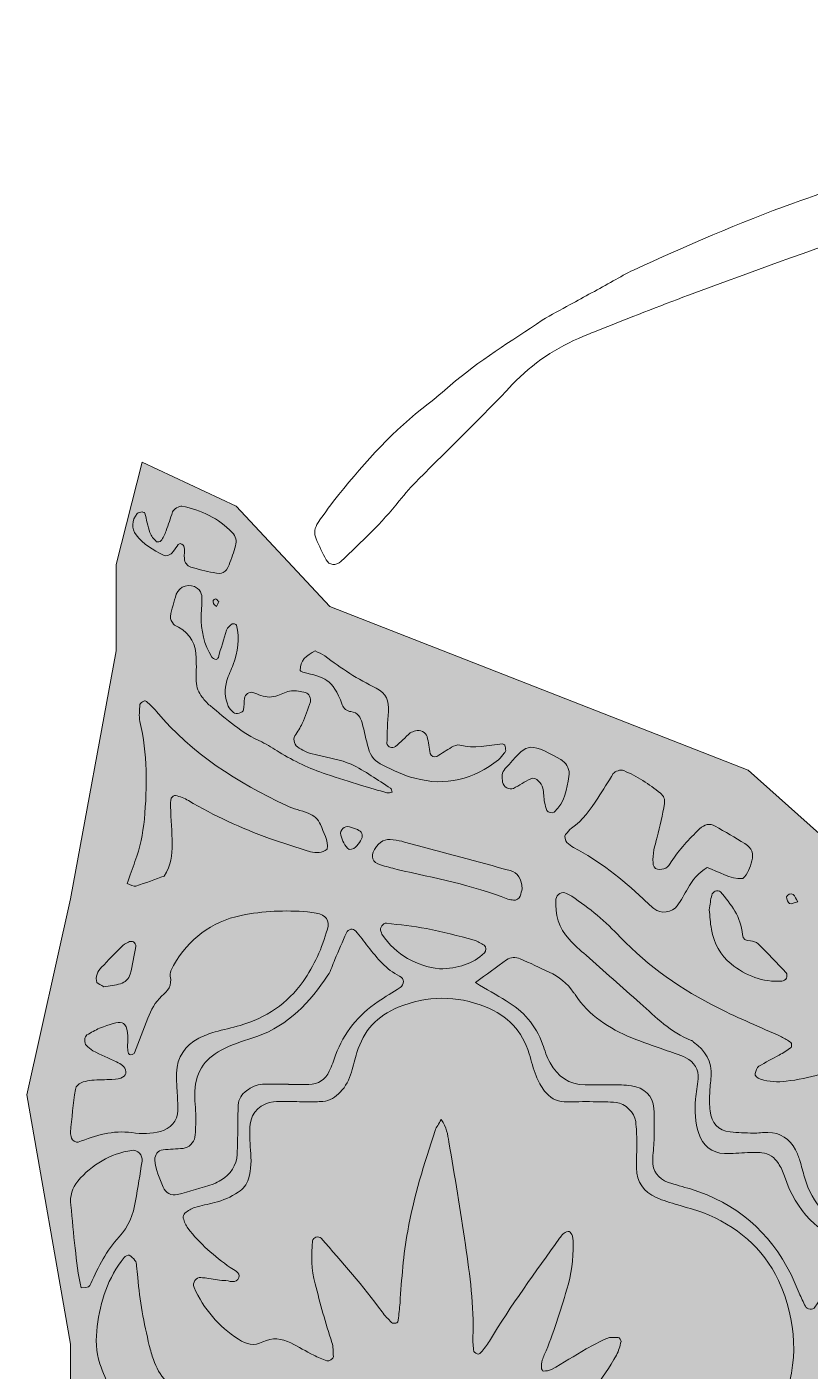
# Model space of a CAD drawing. Extents: x 698 to 1331, y -1400 to -571.
# Drawn here: x 728.7 to 811.5, y -1164.4 to -1022.4 of the extents above; entities that cross this region are included whole.
import ezdxf

# ---------------------------------------------------------------- set-up
doc = ezdxf.new("R2010")
doc.units = 0
doc.header["$MEASUREMENT"] = 0
doc.layers.add('katman 1', color=7, linetype='Continuous')

msp = doc.modelspace()

# ---------------------------------------------------------------- hatches: boundary and pattern name
at = {"layer": 'katman 1', "true_color": 0x008000}
h = msp.add_hatch(color=96, dxfattribs=at)
h.dxf.hatch_style = 2
h.paths.add_polyline_path([(896.62, -1382.66), (879.81, -1328.3), (851.99, -1295.19), (837.53, -1259.11), (831.49, -1237.75), (771.68, -1241.55), (752.97, -1241.55), (733.34, -1231.03), (728.74, -1217.12), (738.18, -1200.4), (733.34, -1174.3), (733.34, -1161.56), (728.74, -1135.22), (733.36, -1114.52), (738.18, -1088.34), (738.18, -1079.2), (740.93, -1068.4), (750.86, -1073.05), (760.75, -1083.65), (804.97, -1100.94), (816.77, -1111.46), (833.13, -1113.2), (845.54, -1119.57), (861.85, -1117.07), (881.49, -1113.2), (914.58, -1128.03), (931.7, -1137.16), (962.21, -1138.38), (991.49, -1138.38), (1019.53, -1138.38), (1033.33, -1157.32), (1037.41, -1170.14), (1041.79, -1176.21), (1044.49, -1171.67), (1054.33, -1142.24), (1072.23, -1139.57), (1100.7, -1142.24), (1121.85, -1137.16), (1135.97, -1135.22), (1155.02, -1140.95), (1169.34, -1135.22), (1179.77, -1170.84), (1186.51, -1248.88), (1126, -1396.97), (886.71, -1396.97)])

# ---------------------------------------------------------------- linework, layer by layer
at = {"layer": 'katman 1', "lineweight": 0}
msp.add_lwpolyline([(733.34, -1174.3), (733.34, -1161.56), (728.74, -1135.22), (733.36, -1114.52), (738.18, -1088.34), (738.18, -1079.2), (740.93, -1068.4), (750.86, -1073.05), (760.75, -1083.65), (804.97, -1100.94), (816.77, -1111.46), (833.13, -1113.2), (845.54, -1119.57), (861.85, -1117.07), (881.49, -1113.2), (914.58, -1128.03), (931.7, -1137.16), (962.21, -1138.38), (991.49, -1138.38), (1019.53, -1138.38), (1033.33, -1157.32), (1037.41, -1170.14)], dxfattribs=at)
for points, knots in [([(864.77, -1026.76), (864.75, -1026.61), (864.74, -1026.29), (864.64, -1026.01), (864.4, -1025.23), (864.13, -1024.46), (863.84, -1023.69), (863.46, -1022.69), (862.87, -1022.42), (861.96, -1022.78), (861.67, -1022.9), (861.42, -1023.07), (861.13, -1023.17), (860.08, -1023.57), (859.06, -1024.08), (857.97, -1024.32), (855.37, -1024.89), (852.9, -1025.82), (850.39, -1026.66), (846.72, -1027.91), (843.08, -1029.22), (839.44, -1030.54), (836.28, -1031.69), (833.06, -1032.65), (829.87, -1033.7), (828.8, -1034.05), (827.75, -1034.43), (826.71, -1034.83), (825.08, -1035.44), (823.49, -1036.09), (821.86, -1036.68), (817.84, -1038.15), (813.82, -1039.59), (809.78, -1041.04), (804.02, -1043.1), (798.43, -1045.57), (792.86, -1048.11), (792.13, -1048.44), (791.41, -1048.86), (790.71, -1049.26), (789.19, -1050.09), (787.68, -1050.93), (786.16, -1051.76), (785.17, -1052.31), (784.15, -1052.79), (783.22, -1053.41), (779.92, -1055.63), (776.51, -1057.68), (773.49, -1060.29), (772.72, -1060.96), (771.96, -1061.63), (771.14, -1062.25), (767.54, -1064.98), (764.55, -1068.33), (761.71, -1071.82), (760.95, -1072.76), (760.23, -1073.77), (759.53, -1074.78), (759.16, -1075.3), (759.05, -1075.91), (759.32, -1076.51), (759.64, -1077.26), (759.99, -1078), (760.37, -1078.72), (760.67, -1079.29), (761.42, -1079.37), (761.94, -1078.88), (764.07, -1076.83), (766.26, -1074.84), (768.1, -1072.49), (768.72, -1071.7), (769.42, -1070.95), (770.14, -1070.21), (773.44, -1066.88), (776.84, -1063.62), (780.05, -1060.21), (782.2, -1057.91), (784.71, -1056.28), (787.56, -1055.1), (788.12, -1054.86), (788.7, -1054.64), (789.27, -1054.41), (792.4, -1053.18), (795.53, -1051.92), (798.67, -1050.76), (813, -1045.43), (827.46, -1040.47), (841.92, -1035.49), (848.57, -1033.2), (855.26, -1031.03), (861.93, -1028.8), (862.69, -1028.54), (863.46, -1028.24), (864.19, -1027.89), (864.51, -1027.72), (864.75, -1027.35), (864.77, -1026.76)], [0, 0, 0, 0, 1, 1, 1, 2, 2, 2, 3, 3, 3, 4, 4, 4, 5, 5, 5, 6, 6, 6, 7, 7, 7, 8, 8, 8, 9, 9, 9, 10, 10, 10, 11, 11, 11, 12, 12, 12, 13, 13, 13, 14, 14, 14, 15, 15, 15, 16, 16, 16, 17, 17, 17, 18, 18, 18, 19, 19, 19, 20, 20, 20, 21, 21, 21, 22, 22, 22, 23, 23, 23, 24, 24, 24, 25, 25, 25, 26, 26, 26, 27, 27, 27, 28, 28, 28, 29, 29, 29, 30, 30, 30, 31, 31, 31, 32, 32, 32, 32]), ([(740.93, -1073.64), (740.76, -1073.71), (740.52, -1073.71), (740.41, -1073.83), (739.8, -1074.57), (739.8, -1075.41), (740.28, -1076.07), (741.03, -1077.09), (742.1, -1077.66), (743.18, -1078.22), (743.47, -1078.38), (743.95, -1078.21), (744.22, -1077.84), (744.4, -1077.6), (744.56, -1077.33), (744.75, -1077.09), (744.8, -1077.03), (744.96, -1076.98), (745.02, -1077.01), (745.16, -1077.09), (745.37, -1077.22), (745.37, -1077.36), (745.42, -1077.76), (745.36, -1078.17), (745.39, -1078.57), (745.42, -1079), (745.69, -1079.37), (746.07, -1079.48), (746.84, -1079.72), (747.64, -1079.9), (748.44, -1080.07), (749.38, -1080.28), (749.79, -1080.09), (750.11, -1079.24), (750.37, -1078.57), (750.61, -1077.9), (750.8, -1077.23), (750.94, -1076.72), (750.83, -1076.23), (750.45, -1075.83), (748.99, -1074.3), (747.17, -1073.47), (745.13, -1073.05), (744.86, -1073), (744.25, -1073.36), (744.14, -1073.66), (743.9, -1074.33), (743.71, -1075), (743.46, -1075.67), (743.31, -1076.04), (743.14, -1076.4), (742.91, -1076.72), (742.85, -1076.82), (742.5, -1076.87), (742.43, -1076.8), (742.16, -1076.51), (741.88, -1076.2), (741.75, -1075.83), (741.51, -1075.16), (741.4, -1074.46), (741.22, -1073.77), (741.19, -1073.71), (741.03, -1073.69), (740.93, -1073.64)], [0, 0, 0, 0, 1, 1, 1, 2, 2, 2, 3, 3, 3, 4, 4, 4, 5, 5, 5, 6, 6, 6, 7, 7, 7, 8, 8, 8, 9, 9, 9, 10, 10, 10, 11, 11, 11, 12, 12, 12, 13, 13, 13, 14, 14, 14, 15, 15, 15, 16, 16, 16, 17, 17, 17, 18, 18, 18, 19, 19, 19, 20, 20, 20, 21, 21, 21, 21]), ([(763.99, -1102.51), (765.03, -1102.81), (765.89, -1103.08), (766.79, -1103.32), (766.96, -1103.37), (767.17, -1103.29), (767.36, -1103.26), (767.3, -1103.12), (767.28, -1102.91), (767.19, -1102.85), (765.81, -1101.98), (764.49, -1101.01), (763.02, -1100.32), (761.94, -1099.81), (760.69, -1099.67), (759.51, -1099.35), (759.11, -1099.25), (758.71, -1099.18), (758.33, -1099.03), (758.04, -1098.94), (757.79, -1098.74), (757.53, -1098.6), (757.04, -1098.33), (756.83, -1097.77), (757.08, -1097.32), (757.32, -1096.88), (757.64, -1096.46), (757.85, -1096), (758.17, -1095.27), (758.44, -1094.48), (758.71, -1093.72), (758.82, -1093.38), (758.55, -1092.82), (758.19, -1092.74), (757.69, -1092.63), (757.18, -1092.52), (756.7, -1092.57), (756.21, -1092.62), (755.73, -1092.86), (755.27, -1093.05), (754.66, -1093.27), (754.07, -1093.25), (753.48, -1093.05), (753.19, -1092.95), (752.92, -1092.82), (752.62, -1092.73), (752.26, -1092.62), (751.8, -1092.92), (751.75, -1093.35), (751.69, -1093.75), (751.71, -1094.16), (751.64, -1094.56), (751.59, -1094.87), (750.84, -1095.07), (750.59, -1094.85), (750.37, -1094.66), (750.14, -1094.44), (750.03, -1094.16), (749.63, -1093.3), (749.62, -1092.38), (749.89, -1091.48), (750.06, -1090.91), (750.33, -1090.35), (750.56, -1089.79), (751.08, -1088.44), (751.24, -1087.05), (750.89, -1085.63), (750.88, -1085.53), (750.51, -1085.42), (750.43, -1085.48), (750.21, -1085.66), (749.95, -1085.88), (749.86, -1086.14), (749.54, -1087.09), (749.26, -1088.07), (748.98, -1089.04), (748.95, -1089.12), (748.82, -1089.25), (748.75, -1089.23), (748.58, -1089.19), (748.36, -1089.12), (748.28, -1088.99), (747.48, -1087.65), (747.13, -1086.19), (747.17, -1084.62), (747.19, -1083.92), (747.27, -1083.2), (747.22, -1082.5), (747.21, -1082.23), (747, -1081.91), (746.78, -1081.73), (745.98, -1081.14), (744.84, -1081.46), (744.54, -1082.36), (744.29, -1083.12), (744.06, -1083.9), (743.92, -1084.7), (743.87, -1084.96), (744.09, -1085.28), (744.25, -1085.52), (744.35, -1085.67), (744.59, -1085.74), (744.76, -1085.83), (746.06, -1086.54), (746.6, -1087.69), (746.65, -1089.11), (746.66, -1089.92), (746.65, -1090.73), (746.65, -1091.55), (746.65, -1092.19), (746.89, -1092.74), (747.27, -1093.22), (747.51, -1093.54), (747.8, -1093.86), (748.1, -1094.12), (749.84, -1095.52), (751.47, -1097.05), (753.56, -1097.96), (754.21, -1098.25), (754.8, -1098.65), (755.41, -1099.03), (756.97, -1099.99), (758.63, -1100.77), (760.37, -1101.36), (761.63, -1101.76), (762.89, -1102.16), (763.99, -1102.51)], [0, 0, 0, 0, 1, 1, 1, 2, 2, 2, 3, 3, 3, 4, 4, 4, 5, 5, 5, 6, 6, 6, 7, 7, 7, 8, 8, 8, 9, 9, 9, 10, 10, 10, 11, 11, 11, 12, 12, 12, 13, 13, 13, 14, 14, 14, 15, 15, 15, 16, 16, 16, 17, 17, 17, 18, 18, 18, 19, 19, 19, 20, 20, 20, 21, 21, 21, 22, 22, 22, 23, 23, 23, 24, 24, 24, 25, 25, 25, 26, 26, 26, 27, 27, 27, 28, 28, 28, 29, 29, 29, 30, 30, 30, 31, 31, 31, 32, 32, 32, 33, 33, 33, 34, 34, 34, 35, 35, 35, 36, 36, 36, 37, 37, 37, 38, 38, 38, 39, 39, 39, 40, 40, 40, 41, 41, 41, 42, 42, 42, 42]), ([(749.03, -1083.12), (748.9, -1083.03), (748.77, -1082.83), (748.67, -1082.85), (748.45, -1082.9), (748.36, -1083.11), (748.47, -1083.33), (748.53, -1083.46), (748.69, -1083.54), (748.8, -1083.65), (748.88, -1083.46), (748.96, -1083.3), (749.03, -1083.12)], [0, 0, 0, 0, 1, 1, 1, 2, 2, 2, 3, 3, 3, 4, 4, 4, 4]), ([(757.63, -1090.41), (757.74, -1090.48), (757.82, -1090.57), (757.91, -1090.59), (760.2, -1091.15), (761.03, -1091.2), (762.08, -1094.02), (762.22, -1094.42), (762.56, -1094.71), (762.99, -1094.75), (763.72, -1094.85), (764.01, -1095.35), (764.17, -1095.95), (764.41, -1096.83), (764.6, -1097.72), (764.84, -1098.62), (765.06, -1099.45), (765.59, -1100.07), (766.36, -1100.42), (767.47, -1100.91), (768.57, -1101.49), (769.74, -1101.79), (773.01, -1102.67), (775.96, -1101.94), (778.6, -1099.83), (778.84, -1099.64), (779.01, -1099.38), (779.2, -1099.14), (779.27, -1099.06), (779.35, -1098.97), (779.35, -1098.87), (779.35, -1098.68), (779.33, -1098.49), (779.27, -1098.31), (779.25, -1098.25), (779.09, -1098.15), (779.01, -1098.17), (777.51, -1098.28), (776.03, -1098.74), (774.49, -1098.28), (774.26, -1098.2), (773.89, -1098.38), (773.63, -1098.52), (773.11, -1098.81), (772.6, -1099.16), (772.08, -1099.48), (771.83, -1099.64), (771.41, -1099.46), (771.37, -1099.18), (771.26, -1098.58), (771.18, -1097.98), (771.05, -1097.39), (770.95, -1096.96), (770.28, -1096.62), (769.82, -1096.78), (769.63, -1096.85), (769.4, -1096.88), (769.26, -1097), (768.73, -1097.47), (768.24, -1097.98), (767.7, -1098.44), (767.57, -1098.55), (767.3, -1098.58), (767.14, -1098.52), (766.99, -1098.47), (766.8, -1098.25), (766.8, -1098.11), (766.82, -1096.99), (766.85, -1095.87), (766.95, -1094.75), (767.04, -1093.62), (766.75, -1092.82), (765.65, -1092.28), (763.74, -1091.34), (761.95, -1090.17), (760.24, -1088.87), (759.92, -1088.63), (759.54, -1088.5), (759.22, -1088.34), (758.31, -1088.82), (757.58, -1089.33), (757.63, -1090.41)], [0, 0, 0, 0, 1, 1, 1, 2, 2, 2, 3, 3, 3, 4, 4, 4, 5, 5, 5, 6, 6, 6, 7, 7, 7, 8, 8, 8, 9, 9, 9, 10, 10, 10, 11, 11, 11, 12, 12, 12, 13, 13, 13, 14, 14, 14, 15, 15, 15, 16, 16, 16, 17, 17, 17, 18, 18, 18, 19, 19, 19, 20, 20, 20, 21, 21, 21, 22, 22, 22, 23, 23, 23, 24, 24, 24, 25, 25, 25, 26, 26, 26, 27, 27, 27, 27]), ([(760.48, -1109.29), (760.61, -1108.34), (760.08, -1107.54), (759.78, -1106.69), (759.57, -1106.12), (759.05, -1105.7), (758.47, -1105.48), (757.71, -1105.19), (756.91, -1105.02), (756.17, -1104.68), (750.99, -1102.22), (746.18, -1099.21), (742.45, -1094.74), (742.13, -1094.36), (741.75, -1094.02), (741.38, -1093.69), (741.32, -1093.62), (741.17, -1093.59), (741.11, -1093.64), (740.95, -1093.73), (740.7, -1093.86), (740.7, -1093.99), (740.65, -1094.6), (740.57, -1095.22), (740.7, -1095.79), (741.48, -1099.21), (741.48, -1102.65), (741.16, -1106.12), (741.01, -1107.65), (740.7, -1109.13), (740.17, -1110.57), (739.9, -1111.32), (739.64, -1112.09), (739.34, -1112.92), (739.71, -1113.03), (740.03, -1113.25), (740.25, -1113.19), (741.3, -1112.85), (742.34, -1112.45), (743.26, -1112.12), (743.98, -1110.98), (744.11, -1109.87), (744.11, -1108.75), (744.09, -1107.43), (743.98, -1106.12), (743.92, -1104.79), (743.9, -1104.49), (743.92, -1104.19), (744.01, -1103.91), (744.06, -1103.77), (744.33, -1103.56), (744.45, -1103.6), (744.92, -1103.74), (745.4, -1103.9), (745.82, -1104.15), (748.55, -1105.75), (751.4, -1107.07), (754.37, -1108.14), (755.81, -1108.65), (757.26, -1109.12), (758.71, -1109.55), (759.32, -1109.68), (759.94, -1109.74), (760.48, -1109.29)], [0, 0, 0, 0, 1, 1, 1, 2, 2, 2, 3, 3, 3, 4, 4, 4, 5, 5, 5, 6, 6, 6, 7, 7, 7, 8, 8, 8, 9, 9, 9, 10, 10, 10, 11, 11, 11, 12, 12, 12, 13, 13, 13, 14, 14, 14, 15, 15, 15, 16, 16, 16, 17, 17, 17, 18, 18, 18, 19, 19, 19, 20, 20, 20, 21, 21, 21, 21]), ([(786.03, -1101.62), (786.13, -1100.85), (785.89, -1100.34), (785.35, -1099.94), (785.27, -1099.88), (785.19, -1099.83), (785.09, -1099.78), (781.58, -1097.74), (781.58, -1098.25), (779.3, -1100.77), (778.93, -1101.17), (778.93, -1101.68), (779.03, -1102.21), (779.12, -1102.7), (779.71, -1103.08), (780.16, -1102.86), (780.78, -1102.54), (781.37, -1102.16), (781.99, -1101.84), (782.3, -1101.68), (782.6, -1101.86), (782.79, -1102.08), (783, -1102.29), (783.21, -1102.56), (783.27, -1102.83), (783.38, -1103.31), (783.38, -1103.83), (783.46, -1104.33), (783.51, -1104.62), (783.61, -1104.9), (783.7, -1105.19), (783.77, -1105.41), (784.29, -1105.53), (784.47, -1105.37), (785.65, -1104.33), (785.79, -1102.89), (786.03, -1101.62)], [0, 0, 0, 0, 1, 1, 1, 2, 2, 2, 3, 3, 3, 4, 4, 4, 5, 5, 5, 6, 6, 6, 7, 7, 7, 8, 8, 8, 9, 9, 9, 10, 10, 10, 11, 11, 11, 12, 12, 12, 12]), ([(804.4, -1112.39), (804.94, -1111.88), (805.17, -1111.21), (805.36, -1110.52), (805.58, -1109.74), (805.39, -1109.16), (804.64, -1108.7), (803.6, -1108.06), (802.55, -1107.46), (801.48, -1106.85), (800.89, -1106.52), (800.38, -1106.63), (799.84, -1107.15), (798.73, -1108.22), (797.7, -1109.32), (796.85, -1110.62), (796.69, -1110.87), (796.52, -1111.14), (796.26, -1111.29), (796.02, -1111.42), (795.69, -1111.43), (795.4, -1111.4), (795.03, -1111.37), (794.94, -1111.02), (794.92, -1110.73), (794.86, -1109.8), (795.1, -1108.93), (795.35, -1108.03), (795.69, -1106.87), (795.91, -1105.65), (796.13, -1104.46), (796.21, -1104.06), (796.05, -1103.64), (795.7, -1103.37), (794.51, -1102.41), (793.23, -1101.58), (791.82, -1100.98), (791.52, -1100.85), (790.9, -1101.03), (790.72, -1101.3), (790.18, -1102.16), (789.65, -1103.02), (789.1, -1103.88), (788.31, -1105.08), (787.52, -1106.26), (786.29, -1107.06), (786.05, -1107.22), (785.89, -1107.49), (785.68, -1107.73), (785.54, -1107.89), (785.62, -1108.43), (785.81, -1108.57), (786.05, -1108.77), (786.27, -1108.97), (786.53, -1109.12), (789.27, -1110.52), (791.65, -1112.44), (793.88, -1114.53), (794.25, -1114.88), (794.62, -1115.24), (795.02, -1115.56), (795.73, -1116.15), (796.95, -1116.01), (797.47, -1115.26), (797.89, -1114.69), (798.24, -1114.06), (798.59, -1113.44), (799.09, -1112.53), (799.72, -1111.77), (800.65, -1111.21), (801.91, -1111.65), (803.03, -1112.47), (804.4, -1112.39)], [0, 0, 0, 0, 1, 1, 1, 2, 2, 2, 3, 3, 3, 4, 4, 4, 5, 5, 5, 6, 6, 6, 7, 7, 7, 8, 8, 8, 9, 9, 9, 10, 10, 10, 11, 11, 11, 12, 12, 12, 13, 13, 13, 14, 14, 14, 15, 15, 15, 16, 16, 16, 17, 17, 17, 18, 18, 18, 19, 19, 19, 20, 20, 20, 21, 21, 21, 22, 22, 22, 23, 23, 23, 24, 24, 24, 24]), ([(762.81, -1109.32), (763.55, -1109.28), (763.82, -1108.72), (764.11, -1108.19), (764.31, -1107.81), (764.14, -1107.39), (763.69, -1107.22), (763.4, -1107.11), (763.12, -1106.99), (762.83, -1106.91), (762.29, -1106.79), (761.81, -1107.27), (761.92, -1107.79), (762.08, -1108.38), (762.33, -1108.91), (762.81, -1109.32)], [0, 0, 0, 0, 1, 1, 1, 2, 2, 2, 3, 3, 3, 4, 4, 4, 5, 5, 5, 5]), ([(781.09, -1113.47), (781.04, -1112.4), (780.62, -1111.78), (779.81, -1111.53), (779.62, -1111.46), (779.41, -1111.45), (779.22, -1111.38), (775.71, -1110.43), (772.18, -1109.47), (768.67, -1108.53), (768.29, -1108.41), (767.87, -1108.37), (767.47, -1108.29), (766.58, -1108.14), (766.04, -1108.43), (765.49, -1109.32), (765.03, -1110.07), (765.25, -1110.68), (766.12, -1110.94), (766.69, -1111.11), (767.28, -1111.27), (767.87, -1111.42), (771.81, -1112.34), (775.8, -1113.07), (779.59, -1114.56), (779.78, -1114.64), (779.98, -1114.64), (780.18, -1114.67), (780.4, -1114.72), (780.83, -1114.48), (780.89, -1114.24), (780.97, -1113.98), (781.04, -1113.68), (781.09, -1113.47)], [0, 0, 0, 0, 1, 1, 1, 2, 2, 2, 3, 3, 3, 4, 4, 4, 5, 5, 5, 6, 6, 6, 7, 7, 7, 8, 8, 8, 9, 9, 9, 10, 10, 10, 11, 11, 11, 11]), ([(816.43, -1131.84), (815.3, -1132.19), (813.93, -1132.56), (812.59, -1133.04), (811.42, -1133.45), (810.21, -1133.63), (809.01, -1133.8), (808.1, -1133.93), (807.18, -1133.84), (806.28, -1133.58), (805.95, -1133.48), (805.64, -1133.23), (805.71, -1132.99), (805.8, -1132.72), (805.9, -1132.35), (806.12, -1132.22), (806.81, -1131.79), (807.54, -1131.44), (808.25, -1131.04), (808.68, -1130.8), (809.11, -1130.53), (809.51, -1130.23), (809.59, -1130.17), (809.59, -1129.8), (809.49, -1129.72), (809.19, -1129.48), (808.84, -1129.26), (808.49, -1129.1), (806.27, -1128.09), (804, -1127.17), (801.81, -1126.06), (797.97, -1124.13), (794.46, -1121.71), (791.46, -1118.58), (790.68, -1117.77), (789.88, -1116.98), (789.02, -1116.27), (788.17, -1115.55), (787.24, -1114.91), (786.34, -1114.24), (786.18, -1114.13), (785.97, -1114.05), (785.79, -1113.95), (785.33, -1113.71), (784.71, -1114.06), (784.66, -1114.57), (784.52, -1116.19), (784.98, -1117.61), (786.05, -1118.8), (786.59, -1119.41), (787.21, -1119.94), (787.84, -1120.48), (789.73, -1122.17), (791.65, -1123.85), (793.56, -1125.54), (795.24, -1127.02), (796.8, -1128.67), (798.96, -1129.48), (799.05, -1129.51), (799.13, -1129.59), (799.21, -1129.66), (800.46, -1130.55), (801.16, -1131.71), (801.06, -1133.29), (801.02, -1133.9), (800.92, -1134.51), (800.91, -1135.11), (800.89, -1135.72), (800.89, -1136.34), (800.95, -1136.93), (801.11, -1138.24), (801.81, -1138.99), (803.08, -1139.15), (803.87, -1139.25), (804.7, -1139.26), (805.52, -1139.28), (806.03, -1139.29), (806.54, -1139.18), (807.05, -1139.2), (808.39, -1139.23), (809.38, -1139.87), (809.99, -1141.05), (810.18, -1141.42), (810.32, -1141.8), (810.43, -1142.18), (810.62, -1142.76), (810.77, -1143.36), (810.93, -1143.94), (811.74, -1146.81), (813.56, -1148.69), (816.38, -1149.65), (819.1, -1150.56), (821.78, -1150.45), (824.48, -1149.55), (826.9, -1148.76), (828.37, -1147.07), (829.18, -1144.72), (829.29, -1144.4), (829.05, -1143.78), (828.8, -1143.63), (828.62, -1143.54), (828.46, -1143.39), (828.27, -1143.33), (824.48, -1141.86), (820.68, -1140.41), (816.88, -1138.94), (816.4, -1138.77), (815.95, -1138.54), (815.68, -1138.1), (815.63, -1138.03), (815.65, -1137.89), (815.7, -1137.81), (815.75, -1137.73), (815.86, -1137.62), (815.94, -1137.63), (816.53, -1137.73), (817.13, -1137.83), (817.71, -1138), (821.43, -1139.13), (825.23, -1139.79), (829.07, -1140.28), (830.09, -1140.41), (831.07, -1140.36), (832.02, -1139.8), (833.2, -1139.13), (834.53, -1138.97), (835.87, -1139.1), (836.48, -1139.17), (837.08, -1139.26), (837.7, -1139.25), (838.52, -1139.21), (839.33, -1139.15), (840.11, -1138.97), (841.25, -1138.72), (841.95, -1137.17), (841.5, -1136.01), (841.44, -1135.83), (841.28, -1135.66), (841.12, -1135.58), (840.85, -1135.45), (840.54, -1135.35), (840.26, -1135.32), (838.23, -1135.14), (836.2, -1134.91), (834.16, -1134.84), (831.4, -1134.75), (828.69, -1134.31), (825.98, -1133.82), (822.83, -1133.25), (819.75, -1132.53), (816.43, -1131.84)], [0, 0, 0, 0, 1, 1, 1, 2, 2, 2, 3, 3, 3, 4, 4, 4, 5, 5, 5, 6, 6, 6, 7, 7, 7, 8, 8, 8, 9, 9, 9, 10, 10, 10, 11, 11, 11, 12, 12, 12, 13, 13, 13, 14, 14, 14, 15, 15, 15, 16, 16, 16, 17, 17, 17, 18, 18, 18, 19, 19, 19, 20, 20, 20, 21, 21, 21, 22, 22, 22, 23, 23, 23, 24, 24, 24, 25, 25, 25, 26, 26, 26, 27, 27, 27, 28, 28, 28, 29, 29, 29, 30, 30, 30, 31, 31, 31, 32, 32, 32, 33, 33, 33, 34, 34, 34, 35, 35, 35, 36, 36, 36, 37, 37, 37, 38, 38, 38, 39, 39, 39, 40, 40, 40, 41, 41, 41, 42, 42, 42, 43, 43, 43, 44, 44, 44, 45, 45, 45, 46, 46, 46, 47, 47, 47, 48, 48, 48, 49, 49, 49, 50, 50, 50, 50]), ([(800.86, -1115.68), (800.94, -1116.35), (800.95, -1117.06), (801.1, -1117.77), (801.38, -1119.2), (802.01, -1120.48), (803.17, -1121.4), (804.73, -1122.65), (806.51, -1123.37), (808.55, -1123.21), (808.72, -1123.19), (808.95, -1123.06), (809.03, -1122.9), (809.11, -1122.76), (809.09, -1122.46), (809, -1122.35), (808.02, -1121.31), (807.03, -1120.27), (806.03, -1119.28), (805.84, -1119.09), (805.5, -1119), (805.21, -1118.98), (804.73, -1118.96), (804.4, -1118.77), (804.37, -1118.31), (804.24, -1116.46), (803.17, -1115.1), (802.04, -1113.78), (801.94, -1113.67), (801.66, -1113.65), (801.5, -1113.71), (801.34, -1113.78), (801.16, -1113.97), (801.13, -1114.13), (801, -1114.62), (800.95, -1115.13), (800.86, -1115.68)], [0, 0, 0, 0, 1, 1, 1, 2, 2, 2, 3, 3, 3, 4, 4, 4, 5, 5, 5, 6, 6, 6, 7, 7, 7, 8, 8, 8, 9, 9, 9, 10, 10, 10, 11, 11, 11, 12, 12, 12, 12]), ([(810.21, -1114.83), (810.02, -1114.53), (809.92, -1114.26), (809.73, -1114.06), (809.55, -1113.89), (809.03, -1114.1), (809.04, -1114.32), (809.06, -1114.57), (809.17, -1114.94), (809.36, -1115.02), (809.55, -1115.12), (809.86, -1114.93), (810.21, -1114.83)], [0, 0, 0, 0, 1, 1, 1, 2, 2, 2, 3, 3, 3, 4, 4, 4, 4]), ([(739.85, -1139.23), (740.87, -1139.37), (741.88, -1139.33), (742.88, -1139.09), (743.89, -1138.85), (744.67, -1137.97), (744.7, -1136.9), (744.72, -1136.18), (744.65, -1135.48), (744.62, -1134.76), (744.59, -1134.16), (744.53, -1133.53), (744.56, -1132.93), (744.62, -1131.25), (745.47, -1130.04), (746.92, -1129.26), (747.46, -1128.97), (748.04, -1128.76), (748.63, -1128.59), (749.5, -1128.33), (750.41, -1128.16), (751.29, -1127.9), (754.02, -1127.1), (756.29, -1125.6), (757.93, -1123.26), (758.52, -1122.43), (759.03, -1121.53), (759.46, -1120.62), (759.89, -1119.7), (760.2, -1118.72), (760.5, -1117.75), (760.79, -1116.82), (760.34, -1116.22), (759.32, -1116.04), (759.02, -1115.99), (758.71, -1115.92), (758.41, -1115.9), (756.06, -1115.72), (753.72, -1115.8), (751.4, -1116.28), (748.21, -1116.95), (745.87, -1118.76), (744.25, -1121.56), (744.06, -1121.92), (743.81, -1122.38), (743.89, -1122.71), (744.13, -1123.69), (743.62, -1124.25), (742.99, -1124.82), (742.31, -1125.46), (741.86, -1126.26), (741.54, -1127.12), (741.08, -1128.35), (740.6, -1129.58), (740.12, -1130.8), (740.09, -1130.88), (739.96, -1130.93), (739.88, -1130.96), (739.63, -1131.06), (739.48, -1130.96), (739.45, -1130.72), (739.43, -1130.52), (739.39, -1130.33), (739.39, -1130.12), (739.56, -1126.8), (738.64, -1127.42), (736.43, -1128.2), (735.97, -1128.38), (735.54, -1128.67), (735.09, -1128.91), (734.81, -1129.06), (734.77, -1129.78), (735.03, -1130.01), (735.25, -1130.2), (735.46, -1130.44), (735.73, -1130.58), (736.55, -1131), (737.39, -1131.36), (738.22, -1131.76), (738.68, -1131.98), (739.16, -1132.21), (739.2, -1132.81), (739.23, -1133.31), (738.76, -1133.55), (737.74, -1133.61), (737.02, -1133.64), (736.32, -1133.64), (735.6, -1133.69), (735.3, -1133.71), (735, -1133.79), (734.71, -1133.87), (734.3, -1133.98), (733.93, -1134.27), (733.87, -1134.67), (733.64, -1136.18), (733.5, -1137.7), (733.34, -1139.21), (733.32, -1139.41), (733.43, -1139.6), (733.47, -1139.8), (733.51, -1140.03), (733.96, -1140.32), (734.18, -1140.24), (736, -1139.52), (737.85, -1138.94), (739.85, -1139.23)], [0, 0, 0, 0, 1, 1, 1, 2, 2, 2, 3, 3, 3, 4, 4, 4, 5, 5, 5, 6, 6, 6, 7, 7, 7, 8, 8, 8, 9, 9, 9, 10, 10, 10, 11, 11, 11, 12, 12, 12, 13, 13, 13, 14, 14, 14, 15, 15, 15, 16, 16, 16, 17, 17, 17, 18, 18, 18, 19, 19, 19, 20, 20, 20, 21, 21, 21, 22, 22, 22, 23, 23, 23, 24, 24, 24, 25, 25, 25, 26, 26, 26, 27, 27, 27, 28, 28, 28, 29, 29, 29, 30, 30, 30, 31, 31, 31, 32, 32, 32, 33, 33, 33, 34, 34, 34, 35, 35, 35, 35]), ([(772.34, -1121.92), (774.33, -1121.88), (775.85, -1121.44), (777.11, -1120.24), (777.32, -1120.05), (777.3, -1119.57), (777.08, -1119.44), (776.73, -1119.25), (776.39, -1119), (776.01, -1118.88), (774.33, -1118.45), (772.66, -1118.01), (770.97, -1117.67), (769.58, -1117.4), (768.14, -1117.27), (766.74, -1117.1), (766.37, -1117.05), (766, -1117.62), (766.16, -1117.96), (766.21, -1118.05), (766.21, -1118.17), (766.26, -1118.25), (767.78, -1120.53), (769.98, -1121.63), (772.34, -1121.92)], [0, 0, 0, 0, 1, 1, 1, 2, 2, 2, 3, 3, 3, 4, 4, 4, 5, 5, 5, 6, 6, 6, 7, 7, 7, 8, 8, 8, 8]), ([(756.4, -1134.11), (756.4, -1134.12), (756.4, -1134.12), (756.4, -1134.14), (757.12, -1134.14), (757.82, -1134.14), (758.54, -1134.14), (759.56, -1134.14), (760.28, -1133.61), (760.71, -1132.73), (760.98, -1132.19), (761.17, -1131.6), (761.38, -1131.04), (762.25, -1128.67), (763.75, -1126.8), (765.86, -1125.39), (766.63, -1124.88), (767.41, -1124.4), (768.18, -1123.91), (768.65, -1123.59), (768.67, -1122.95), (768.14, -1122.7), (766.71, -1122), (765.78, -1120.8), (764.82, -1119.6), (764.38, -1119.04), (763.95, -1118.48), (763.5, -1117.93), (763.23, -1117.59), (762.7, -1117.7), (762.51, -1118.12), (762.1, -1119.04), (761.7, -1119.98), (761.3, -1120.93), (761.06, -1121.48), (760.9, -1122.11), (760.56, -1122.6), (758.66, -1125.44), (756.41, -1127.9), (753.06, -1129.06), (751.91, -1129.46), (750.73, -1129.8), (749.63, -1130.33), (747.75, -1131.2), (746.58, -1132.69), (746.5, -1134.84), (746.47, -1135.75), (746.58, -1136.68), (746.6, -1137.59), (746.6, -1138.29), (746.58, -1139.01), (746.5, -1139.71), (746.44, -1140.27), (745.83, -1140.84), (745.26, -1140.89), (744.56, -1140.95), (743.84, -1140.97), (743.14, -1141.03), (742.61, -1141.08), (742.24, -1141.58), (742.28, -1142.09), (742.34, -1143.12), (742.77, -1144.05), (743.15, -1144.99), (743.39, -1145.57), (744.05, -1145.93), (744.65, -1145.77), (745.93, -1145.44), (747.19, -1145.04), (748.45, -1144.66), (748.74, -1144.56), (749.01, -1144.4), (749.26, -1144.24), (750.27, -1143.62), (750.91, -1142.72), (750.97, -1141.51), (751.02, -1140.6), (751.02, -1139.68), (751.04, -1138.77), (751.05, -1137.95), (751.05, -1137.14), (751.08, -1136.33), (751.12, -1135.67), (751.45, -1135.18), (751.98, -1134.79), (752.47, -1134.44), (753.01, -1134.12), (753.65, -1134.12), (754.58, -1134.11), (755.49, -1134.11), (756.4, -1134.11)], [0, 0, 0, 0, 1, 1, 1, 2, 2, 2, 3, 3, 3, 4, 4, 4, 5, 5, 5, 6, 6, 6, 7, 7, 7, 8, 8, 8, 9, 9, 9, 10, 10, 10, 11, 11, 11, 12, 12, 12, 13, 13, 13, 14, 14, 14, 15, 15, 15, 16, 16, 16, 17, 17, 17, 18, 18, 18, 19, 19, 19, 20, 20, 20, 21, 21, 21, 22, 22, 22, 23, 23, 23, 24, 24, 24, 25, 25, 25, 26, 26, 26, 27, 27, 27, 28, 28, 28, 29, 29, 29, 30, 30, 30, 30]), ([(736.87, -1123.81), (737.47, -1123.72), (738.08, -1123.67), (738.64, -1123.5), (739.13, -1123.35), (739.53, -1122.98), (739.66, -1122.49), (739.91, -1121.53), (740.09, -1120.54), (740.26, -1119.57), (740.3, -1119.41), (740.15, -1119.15), (740.03, -1119.07), (739.88, -1119), (739.63, -1119.01), (739.47, -1119.09), (739.2, -1119.22), (738.94, -1119.39), (738.73, -1119.6), (738.03, -1120.3), (737.33, -1121.02), (736.64, -1121.76), (736.43, -1121.96), (736.24, -1122.22), (736.16, -1122.49), (736.08, -1122.76), (736.04, -1123.11), (736.15, -1123.35), (736.27, -1123.54), (736.61, -1123.64), (736.87, -1123.81)], [0, 0, 0, 0, 1, 1, 1, 2, 2, 2, 3, 3, 3, 4, 4, 4, 5, 5, 5, 6, 6, 6, 7, 7, 7, 8, 8, 8, 9, 9, 9, 10, 10, 10, 10]), ([(776.15, -1123.38), (777.32, -1124.07), (778.36, -1124.68), (779.39, -1125.3), (781.21, -1126.38), (782.54, -1127.87), (783.24, -1129.88), (783.48, -1130.55), (783.7, -1131.23), (784.05, -1131.86), (784.85, -1133.28), (786.03, -1134.17), (787.74, -1134.19), (788.67, -1134.2), (789.57, -1134.17), (790.5, -1134.19), (791.22, -1134.19), (791.94, -1134.16), (792.64, -1134.27), (793.95, -1134.46), (794.95, -1135.35), (795.02, -1136.66), (795.08, -1137.78), (795.05, -1138.89), (795.03, -1140.03), (795.02, -1140.75), (794.9, -1141.45), (794.89, -1142.17), (794.87, -1143.27), (795.45, -1144.1), (796.53, -1144.48), (797.3, -1144.75), (798.1, -1144.94), (798.88, -1145.18), (803.71, -1146.68), (807.27, -1149.68), (809.51, -1154.23), (809.83, -1154.87), (810.08, -1155.54), (810.37, -1156.19), (810.58, -1156.66), (810.8, -1157.12), (811.02, -1157.57), (811.2, -1157.92), (811.82, -1157.98), (812.04, -1157.65), (813.22, -1155.84), (814.69, -1154.29), (816.32, -1152.87), (816.46, -1152.75), (816.56, -1152.54), (816.69, -1152.4), (816.85, -1152.2), (816.75, -1151.74), (816.5, -1151.6), (816.32, -1151.5), (816.16, -1151.36), (815.97, -1151.29), (812.43, -1149.92), (810, -1147.48), (808.82, -1143.84), (808.66, -1143.36), (808.44, -1142.88), (808.17, -1142.47), (807.77, -1141.86), (807.19, -1141.42), (806.43, -1141.35), (805.92, -1141.3), (805.41, -1141.32), (804.91, -1141.34), (804.1, -1141.37), (803.28, -1141.46), (802.47, -1141.43), (801.18, -1141.4), (800.12, -1140.54), (799.76, -1139.33), (799.39, -1138.14), (799.29, -1136.92), (799.42, -1135.69), (799.5, -1134.99), (799.64, -1134.28), (799.69, -1133.56), (799.77, -1132.53), (799.28, -1131.78), (798.4, -1131.33), (797.68, -1130.96), (796.88, -1130.74), (796.12, -1130.47), (794.97, -1130.05), (793.8, -1129.67), (792.67, -1129.21), (790.28, -1128.22), (788.14, -1126.88), (786.69, -1124.64), (786.64, -1124.56), (786.56, -1124.48), (786.49, -1124.4), (785.86, -1123.43), (784.98, -1122.76), (783.94, -1122.27), (782.94, -1121.79), (781.91, -1121.31), (780.89, -1120.86), (780.4, -1120.65), (779.87, -1120.67), (779.44, -1120.97), (778.39, -1121.72), (777.32, -1122.52), (776.15, -1123.38)], [0, 0, 0, 0, 1, 1, 1, 2, 2, 2, 3, 3, 3, 4, 4, 4, 5, 5, 5, 6, 6, 6, 7, 7, 7, 8, 8, 8, 9, 9, 9, 10, 10, 10, 11, 11, 11, 12, 12, 12, 13, 13, 13, 14, 14, 14, 15, 15, 15, 16, 16, 16, 17, 17, 17, 18, 18, 18, 19, 19, 19, 20, 20, 20, 21, 21, 21, 22, 22, 22, 23, 23, 23, 24, 24, 24, 25, 25, 25, 26, 26, 26, 27, 27, 27, 28, 28, 28, 29, 29, 29, 30, 30, 30, 31, 31, 31, 32, 32, 32, 33, 33, 33, 34, 34, 34, 35, 35, 35, 36, 36, 36, 36]), ([(772.5, -1181.09), (772.23, -1180.85), (771.96, -1180.7), (771.8, -1180.47), (771.53, -1180.05), (771.33, -1179.56), (771.06, -1179.12), (770.74, -1178.61), (769.96, -1178.49), (769.44, -1178.82), (769.18, -1178.98), (768.89, -1179.12), (768.69, -1179.33), (767.63, -1180.34), (766.45, -1181.1), (765, -1181.41), (764.82, -1181.44), (764.62, -1181.58), (764.5, -1181.74), (764.41, -1181.89), (764.33, -1182.16), (764.39, -1182.28), (764.6, -1182.62), (764.86, -1182.94), (765.14, -1183.23), (766.16, -1184.2), (767.46, -1184.9), (768.32, -1186.07), (768.38, -1186.15), (768.41, -1186.34), (768.4, -1186.34), (768.24, -1186.42), (768.02, -1186.58), (767.89, -1186.53), (765.94, -1185.65), (764.01, -1184.74), (762.05, -1183.86), (760.93, -1183.37), (759.81, -1182.86), (758.66, -1182.46), (757.69, -1182.13), (756.75, -1181.79), (755.9, -1181.2), (755.14, -1180.67), (754.26, -1180.39), (753.37, -1180.18), (753.11, -1180.11), (752.66, -1180.35), (752.63, -1180.58), (752.36, -1182.19), (752.2, -1183.82), (752.41, -1185.44), (752.57, -1186.69), (753.57, -1187.68), (754.85, -1187.84), (755.25, -1187.89), (755.66, -1187.9), (756.06, -1187.87), (756.67, -1187.82), (757.28, -1187.66), (757.88, -1187.68), (759.77, -1187.68), (761.14, -1188.28), (761.84, -1190.38), (762.06, -1191.05), (762.24, -1191.75), (762.4, -1192.45), (763.15, -1195.67), (765.29, -1197.49), (768.37, -1198.35), (770.7, -1199.01), (773.03, -1198.9), (775.32, -1198.26), (777.96, -1197.52), (779.79, -1195.88), (780.7, -1193.28), (780.94, -1192.61), (781.13, -1191.92), (781.36, -1191.25), (781.72, -1190.17), (782.36, -1189.24), (783.22, -1188.49), (783.51, -1188.24), (783.89, -1188.03), (784.26, -1187.93), (785.36, -1187.66), (786.48, -1187.74), (787.61, -1187.85), (788.62, -1187.95), (789.65, -1188.01), (790.66, -1187.93), (791.87, -1187.85), (792.96, -1186.75), (793.12, -1185.54), (793.21, -1184.84), (793.18, -1184.12), (793.18, -1183.4), (793.2, -1182.59), (793.2, -1181.77), (793.21, -1180.96), (793.23, -1179.08), (794.27, -1177.94), (795.97, -1177.37), (796.55, -1177.18), (797.15, -1177.07), (797.75, -1176.91), (799.33, -1176.48), (800.86, -1175.93), (802.29, -1175.14), (805.26, -1173.49), (807.42, -1171.11), (808.63, -1167.94), (810.32, -1163.52), (810.16, -1159.13), (808.18, -1154.85), (806.55, -1151.34), (803.73, -1149.08), (800.19, -1147.67), (799.34, -1147.34), (798.43, -1147.15), (797.55, -1146.87), (796.77, -1146.63), (795.99, -1146.41), (795.26, -1146.08), (793.96, -1145.47), (793.17, -1144.46), (793.17, -1142.96), (793.17, -1142.04), (793.21, -1141.13), (793.21, -1140.2), (793.2, -1139.49), (793.18, -1138.78), (793.09, -1138.06), (792.96, -1137.11), (791.98, -1136.15), (791.04, -1136.04), (790.23, -1135.96), (789.42, -1135.96), (788.6, -1135.96), (787.58, -1135.94), (786.56, -1135.97), (785.54, -1135.96), (784.66, -1135.94), (783.97, -1135.5), (783.45, -1134.83), (783.08, -1134.35), (782.79, -1133.79), (782.57, -1133.23), (782.27, -1132.48), (782.07, -1131.68), (781.84, -1130.9), (781.1, -1128.51), (779.55, -1126.86), (777.22, -1125.94), (774.13, -1124.69), (771.06, -1124.76), (768, -1125.98), (765.78, -1126.88), (764.31, -1128.47), (763.63, -1130.77), (763.42, -1131.46), (763.26, -1132.14), (763.05, -1132.83), (762.81, -1133.63), (762.45, -1134.35), (761.87, -1134.95), (761.38, -1135.48), (760.79, -1135.88), (760.02, -1135.93), (759.51, -1135.96), (759, -1135.97), (758.49, -1135.97), (757.67, -1135.97), (756.86, -1135.94), (756.05, -1135.93), (755.63, -1135.93), (755.23, -1135.93), (754.82, -1135.97), (753.57, -1136.1), (752.47, -1137.06), (752.34, -1138.32), (752.25, -1139.23), (752.31, -1140.16), (752.39, -1141.07), (752.47, -1142.09), (752.47, -1143.09), (752.17, -1144.1), (751.98, -1144.72), (751.61, -1145.17), (751.08, -1145.52), (750.32, -1146.04), (749.46, -1146.38), (748.58, -1146.62), (747.89, -1146.81), (747.17, -1146.92), (746.5, -1147.13), (746.12, -1147.24), (745.77, -1147.48), (745.45, -1147.72), (745.32, -1147.82), (745.23, -1148.1), (745.28, -1148.25), (745.39, -1148.63), (745.53, -1149.03), (745.77, -1149.33), (747.03, -1150.96), (748.56, -1152.3), (750.24, -1153.48), (750.64, -1153.75), (751.34, -1153.99), (751.15, -1154.53), (750.89, -1155.27), (750.11, -1154.84), (749.57, -1154.84), (748.96, -1154.84), (748.36, -1154.69), (747.75, -1154.6), (747.54, -1154.57), (747.35, -1154.57), (747.14, -1154.53), (746.63, -1154.49), (746.2, -1155.09), (746.41, -1155.57), (747.45, -1157.85), (748.98, -1159.7), (751.12, -1161.06), (751.95, -1161.59), (752.74, -1161.81), (753.69, -1161.33), (754.66, -1160.84), (755.68, -1160.96), (756.64, -1161.44), (757.45, -1161.86), (758.25, -1162.32), (759.06, -1162.74), (759.51, -1162.96), (759.99, -1163.15), (760.45, -1163.34), (760.66, -1163.44), (761.15, -1163.12), (761.14, -1162.88), (761.11, -1162.38), (761.14, -1161.84), (760.98, -1161.38), (760.29, -1159.35), (759.75, -1157.28), (759.21, -1155.2), (758.81, -1153.69), (758.79, -1152.19), (758.94, -1150.66), (758.95, -1150.51), (759.16, -1150.32), (759.3, -1150.27), (759.46, -1150.22), (759.75, -1150.27), (759.85, -1150.38), (762.05, -1152.92), (764.3, -1155.43), (766.28, -1158.16), (766.58, -1158.57), (766.93, -1158.92), (767.28, -1159.29), (767.33, -1159.35), (767.46, -1159.34), (767.55, -1159.35), (767.81, -1159.4), (767.97, -1159.29), (768, -1159.03), (768.06, -1158.43), (768.14, -1157.82), (768.18, -1157.21), (768.35, -1154.68), (768.54, -1152.14), (768.99, -1149.62), (769.63, -1145.98), (770.76, -1142.5), (771.89, -1139.01), (772.02, -1138.64), (772.28, -1138.3), (772.53, -1137.84), (773.11, -1138.64), (773.22, -1139.44), (773.35, -1140.2), (773.94, -1143.83), (774.59, -1147.43), (775.1, -1151.07), (775.55, -1154.29), (776.03, -1157.53), (775.88, -1160.82), (775.87, -1161.33), (775.93, -1161.84), (775.98, -1162.34), (775.98, -1162.4), (776.11, -1162.45), (776.19, -1162.51), (776.38, -1162.66), (776.59, -1162.66), (776.73, -1162.46), (777.05, -1162.07), (777.38, -1161.68), (777.64, -1161.25), (779.87, -1157.47), (782.52, -1153.98), (785.04, -1150.38), (785.27, -1150.07), (785.49, -1149.73), (785.94, -1149.68), (786.26, -1149.63), (786.48, -1150.11), (786.48, -1150.96), (786.49, -1152.6), (786.32, -1154.2), (785.82, -1155.78), (785.09, -1158.11), (784.42, -1160.47), (783.43, -1162.7), (783.35, -1162.9), (783.29, -1163.09), (783.22, -1163.28), (783.05, -1163.76), (783.1, -1164.41), (783.32, -1164.41), (783.61, -1164.41), (783.93, -1164.38), (784.18, -1164.25), (785.43, -1163.55), (786.64, -1162.8), (787.87, -1162.08), (788.57, -1161.68), (789.29, -1161.28), (790.04, -1160.96), (790.39, -1160.82), (790.84, -1160.84), (791.22, -1160.87), (791.35, -1160.87), (791.57, -1161.17), (791.54, -1161.3), (791.43, -1161.79), (791.3, -1162.29), (791.06, -1162.72), (789.62, -1165.34), (787.71, -1167.59), (785.49, -1169.58), (784.66, -1170.33), (783.83, -1171.08), (783.02, -1171.86), (782.92, -1171.96), (782.95, -1172.22), (782.97, -1172.41), (782.97, -1172.45), (783.1, -1172.53), (783.18, -1172.55), (784.4, -1172.71), (785.6, -1172.45), (786.81, -1172.29), (788.33, -1172.1), (789.85, -1171.98), (791.36, -1171.83), (791.6, -1171.82), (791.75, -1171.96), (791.76, -1172.2), (791.76, -1172.29), (791.79, -1172.41), (791.75, -1172.47), (791.49, -1172.77), (791.23, -1173.11), (790.92, -1173.35), (788.97, -1174.88), (786.75, -1175.9), (784.4, -1176.65), (783.43, -1176.97), (782.46, -1177.27), (781.5, -1177.59), (781.18, -1177.7), (780.89, -1178.14), (781.01, -1178.28), (781.12, -1178.42), (781.24, -1178.6), (781.4, -1178.65), (782.28, -1178.9), (783.18, -1179.14), (784.07, -1179.33), (785.07, -1179.56), (786.03, -1179.87), (786.89, -1180.43), (787.23, -1180.64), (787.48, -1180.98), (787.77, -1181.25), (787.96, -1181.44), (787.9, -1181.6), (787.68, -1181.76), (787.24, -1182.08), (786.73, -1182.13), (786.22, -1182.13), (784.28, -1182.14), (782.36, -1181.84), (780.46, -1181.47), (779.25, -1181.23), (778.12, -1180.82), (777.1, -1180.1), (776.6, -1179.75), (776.06, -1179.46), (775.52, -1179.17), (774.89, -1178.84), (774.05, -1178.97), (773.55, -1179.51), (773.25, -1180.07), (772.9, -1180.56), (772.5, -1181.09)], [0, 0, 0, 0, 1, 1, 1, 2, 2, 2, 3, 3, 3, 4, 4, 4, 5, 5, 5, 6, 6, 6, 7, 7, 7, 8, 8, 8, 9, 9, 9, 10, 10, 10, 11, 11, 11, 12, 12, 12, 13, 13, 13, 14, 14, 14, 15, 15, 15, 16, 16, 16, 17, 17, 17, 18, 18, 18, 19, 19, 19, 20, 20, 20, 21, 21, 21, 22, 22, 22, 23, 23, 23, 24, 24, 24, 25, 25, 25, 26, 26, 26, 27, 27, 27, 28, 28, 28, 29, 29, 29, 30, 30, 30, 31, 31, 31, 32, 32, 32, 33, 33, 33, 34, 34, 34, 35, 35, 35, 36, 36, 36, 37, 37, 37, 38, 38, 38, 39, 39, 39, 40, 40, 40, 41, 41, 41, 42, 42, 42, 43, 43, 43, 44, 44, 44, 45, 45, 45, 46, 46, 46, 47, 47, 47, 48, 48, 48, 49, 49, 49, 50, 50, 50, 51, 51, 51, 52, 52, 52, 53, 53, 53, 54, 54, 54, 55, 55, 55, 56, 56, 56, 57, 57, 57, 58, 58, 58, 59, 59, 59, 60, 60, 60, 61, 61, 61, 62, 62, 62, 63, 63, 63, 64, 64, 64, 65, 65, 65, 66, 66, 66, 67, 67, 67, 68, 68, 68, 69, 69, 69, 70, 70, 70, 71, 71, 71, 72, 72, 72, 73, 73, 73, 74, 74, 74, 75, 75, 75, 76, 76, 76, 77, 77, 77, 78, 78, 78, 79, 79, 79, 80, 80, 80, 81, 81, 81, 82, 82, 82, 83, 83, 83, 84, 84, 84, 85, 85, 85, 86, 86, 86, 87, 87, 87, 88, 88, 88, 89, 89, 89, 90, 90, 90, 91, 91, 91, 92, 92, 92, 93, 93, 93, 94, 94, 94, 95, 95, 95, 96, 96, 96, 97, 97, 97, 98, 98, 98, 99, 99, 99, 100, 100, 100, 101, 101, 101, 102, 102, 102, 103, 103, 103, 104, 104, 104, 105, 105, 105, 106, 106, 106, 107, 107, 107, 108, 108, 108, 109, 109, 109, 110, 110, 110, 111, 111, 111, 112, 112, 112, 113, 113, 113, 114, 114, 114, 115, 115, 115, 116, 116, 116, 117, 117, 117, 118, 118, 118, 119, 119, 119, 120, 120, 120, 121, 121, 121, 122, 122, 122, 123, 123, 123, 124, 124, 124, 125, 125, 125, 126, 126, 126, 127, 127, 127, 128, 128, 128, 129, 129, 129, 130, 130, 130, 131, 131, 131, 132, 132, 132, 133, 133, 133, 134, 134, 134, 135, 135, 135, 136, 136, 136, 136]), ([(734.5, -1155.63), (735.33, -1155.54), (735.35, -1155.55), (735.51, -1155.17), (736.29, -1153.4), (737.18, -1151.66), (738.49, -1150.24), (739.51, -1149.14), (740.01, -1147.88), (740.23, -1146.44), (740.46, -1145.04), (740.7, -1143.63), (740.92, -1142.23), (741.01, -1141.59), (740.44, -1141), (739.83, -1141.1), (737.52, -1141.46), (735.65, -1142.58), (734.14, -1144.34), (733.51, -1145.07), (733.27, -1145.93), (733.39, -1146.89), (733.55, -1148.41), (733.66, -1149.92), (733.85, -1151.44), (734.01, -1152.84), (734.12, -1154.26), (734.5, -1155.63)], [0, 0, 0, 0, 1, 1, 1, 2, 2, 2, 3, 3, 3, 4, 4, 4, 5, 5, 5, 6, 6, 6, 7, 7, 7, 8, 8, 8, 9, 9, 9, 9]), ([(759.81, -1179.28), (760.52, -1179.01), (761.11, -1178.82), (761.65, -1178.55), (761.9, -1178.42), (762.11, -1178.15), (762.24, -1177.9), (762.3, -1177.77), (762.24, -1177.4), (762.14, -1177.35), (761.3, -1177.03), (760.42, -1176.73), (759.56, -1176.48), (757.48, -1175.87), (755.6, -1174.88), (753.96, -1173.46), (753.73, -1173.27), (753.56, -1173.01), (753.37, -1172.77), (753.14, -1172.5), (753.41, -1171.88), (753.78, -1171.82), (754.08, -1171.77), (754.37, -1171.67), (754.67, -1171.66), (756.21, -1171.56), (757.72, -1171.58), (759.24, -1171.8), (759.73, -1171.86), (760.24, -1171.85), (760.74, -1171.85), (760.8, -1171.85), (760.91, -1171.77), (760.93, -1171.7), (760.95, -1171.61), (760.91, -1171.48), (760.87, -1171.42), (760.66, -1171.21), (760.45, -1170.94), (760.2, -1170.84), (759.53, -1170.6), (758.84, -1170.4), (758.15, -1170.28), (754.64, -1169.69), (751.18, -1168.85), (747.78, -1167.79), (747, -1167.56), (746.23, -1167.28), (745.5, -1166.93), (743.87, -1166.17), (742.69, -1164.94), (742.12, -1163.2), (741.96, -1162.72), (741.8, -1162.23), (741.68, -1161.73), (741.13, -1159.35), (740.65, -1156.96), (740.47, -1154.52), (740.44, -1154.12), (740.39, -1153.7), (740.34, -1153.3), (740.31, -1153.11), (740.3, -1152.87), (740.17, -1152.73), (740.01, -1152.51), (739.79, -1152.28), (739.55, -1152.17), (739.43, -1152.12), (739.15, -1152.3), (739.04, -1152.43), (737.31, -1154.55), (736.5, -1157.06), (736.18, -1159.72), (736.02, -1161.03), (736, -1162.37), (736.47, -1163.65), (737.12, -1165.46), (737.87, -1167.25), (739.02, -1168.83), (739.61, -1169.66), (740.26, -1170.43), (740.65, -1171.4), (740.82, -1171.85), (741.24, -1172.25), (741.65, -1172.52), (742.51, -1173.06), (743.39, -1173.57), (744.33, -1173.95), (745.95, -1174.59), (747.56, -1175.25), (749.23, -1175.65), (752.82, -1176.51), (756.29, -1177.67), (759.81, -1179.28)], [0, 0, 0, 0, 1, 1, 1, 2, 2, 2, 3, 3, 3, 4, 4, 4, 5, 5, 5, 6, 6, 6, 7, 7, 7, 8, 8, 8, 9, 9, 9, 10, 10, 10, 11, 11, 11, 12, 12, 12, 13, 13, 13, 14, 14, 14, 15, 15, 15, 16, 16, 16, 17, 17, 17, 18, 18, 18, 19, 19, 19, 20, 20, 20, 21, 21, 21, 22, 22, 22, 23, 23, 23, 24, 24, 24, 25, 25, 25, 26, 26, 26, 27, 27, 27, 28, 28, 28, 29, 29, 29, 30, 30, 30, 31, 31, 31, 31])]:
    msp.add_open_spline(points, degree=3, knots=knots, dxfattribs=at)

doc.saveas('drawing.dxf')
